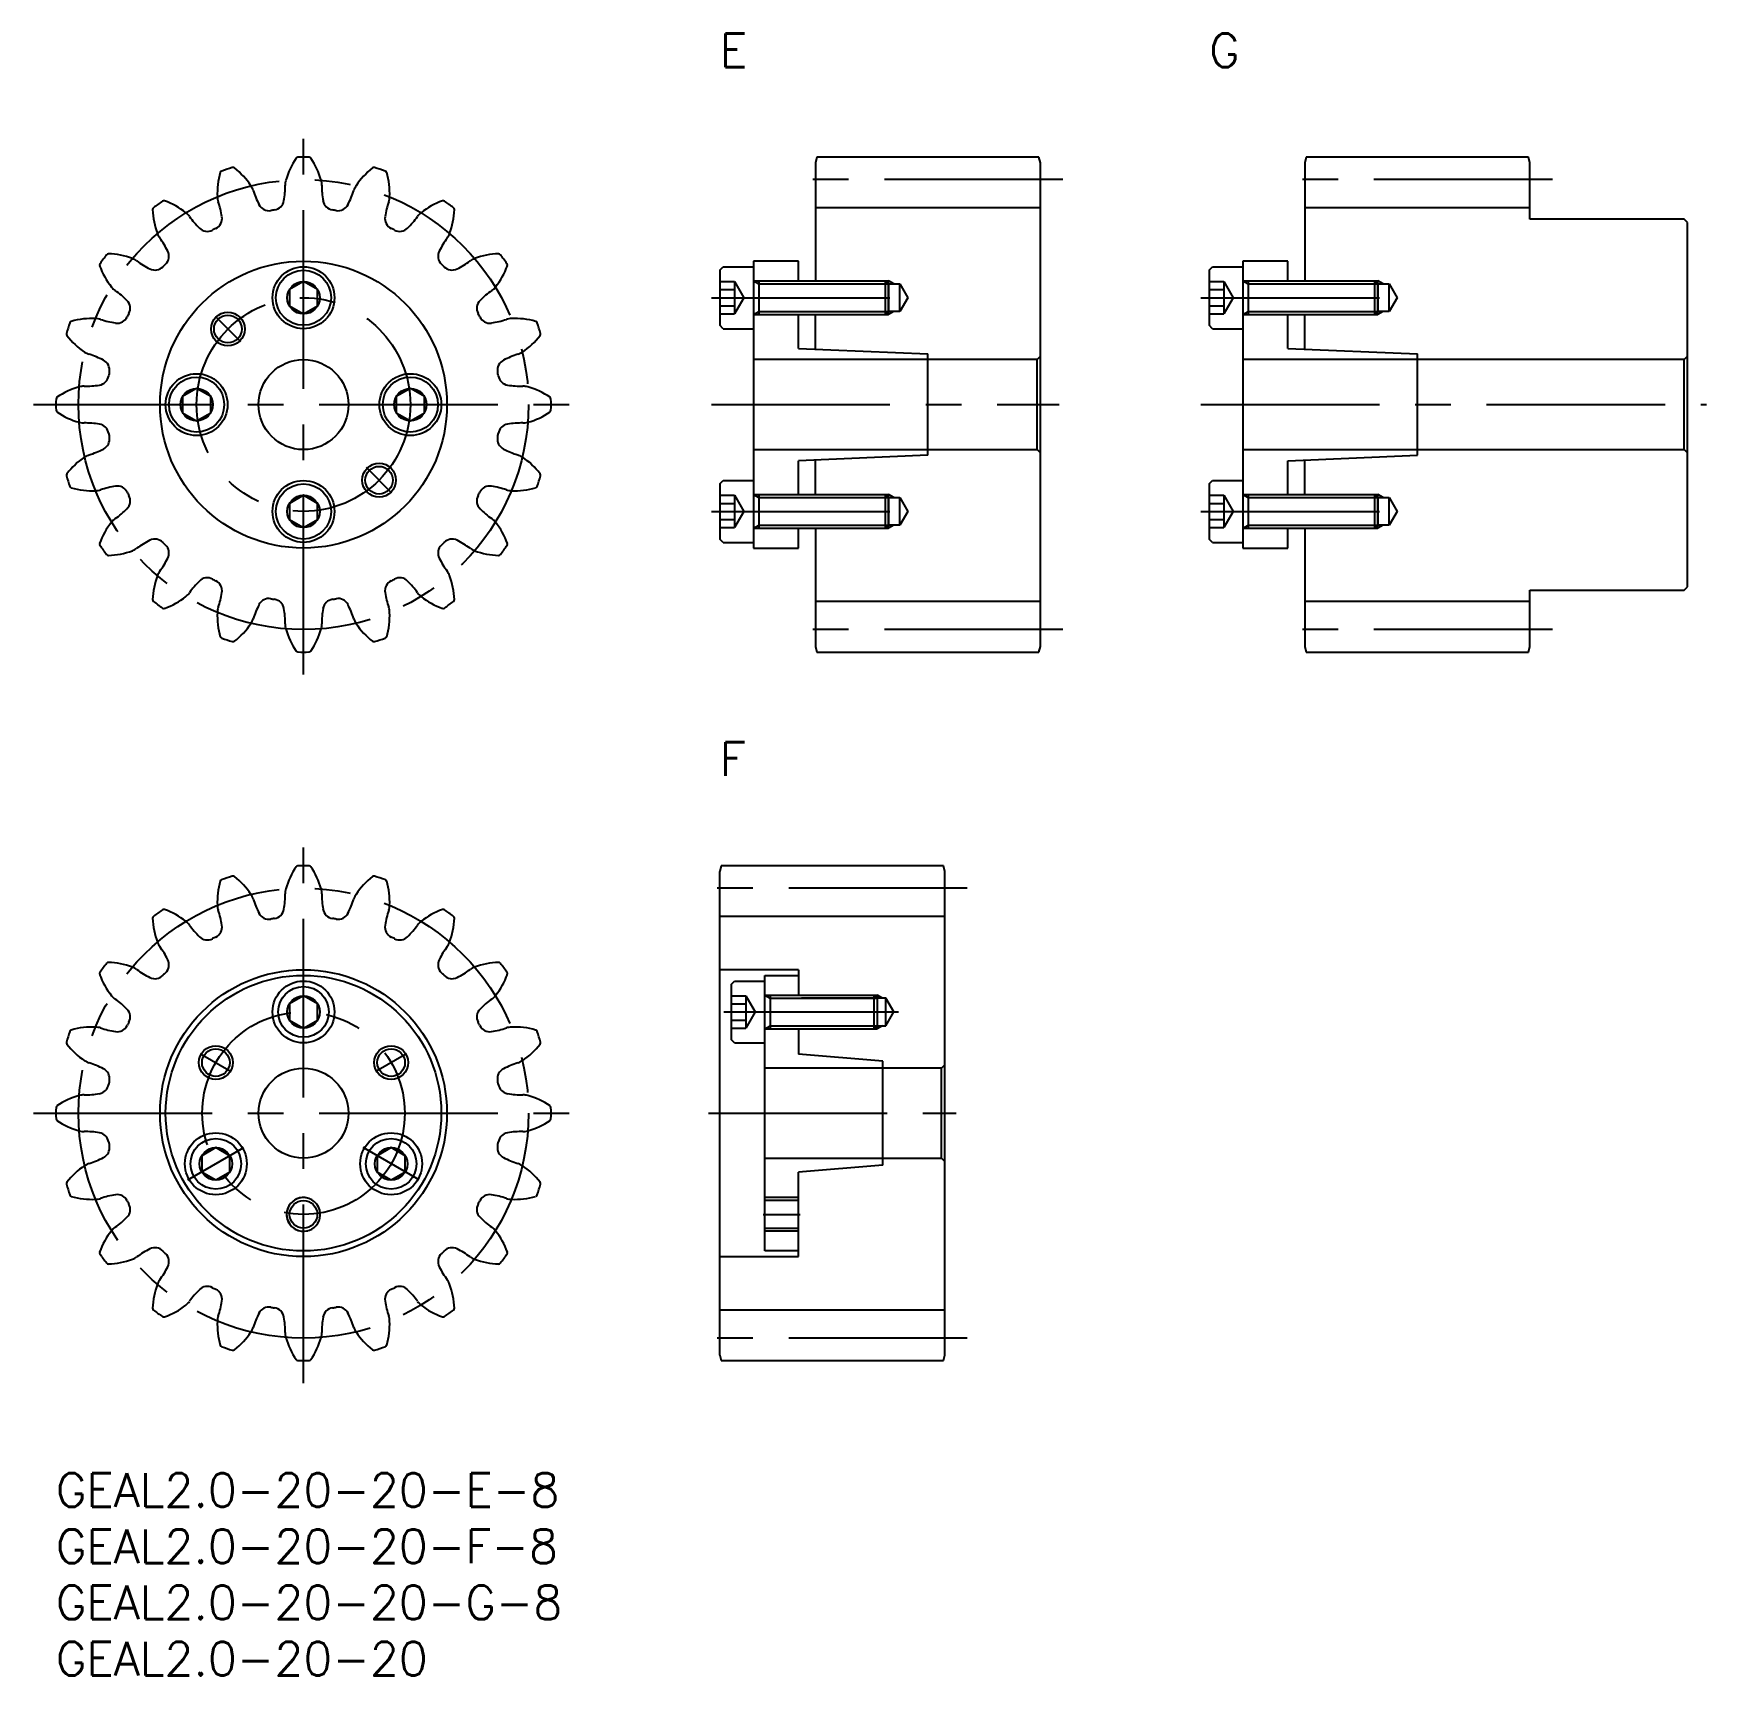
# Model space of a CAD drawing. Extents: x -2 to 147, y -18 to 128.
import ezdxf

# ---------------------------------------------------------------- set-up
doc = ezdxf.new("R2010")
doc.units = 0
doc.header["$LTSCALE"] = 0.5
doc.linetypes.add('CENTER', pattern=[50.8, 31.75, -6.35, 6.35, -6.35])
for name, color, linetype in [('AM_0', 7, 'CONTINUOUS'), ('MSM_CENTER', 1, 'CENTER'), ('MSM_CONTINUOUS', 7, 'CONTINUOUS'), ('MSM_NARROW', 5, 'CONTINUOUS'), ('MSM_PART_NUMBER', 7, 'CONTINUOUS')]:
    doc.layers.add(name, color=color, linetype=linetype)
doc.styles.get("Standard").update_dxf_attribs({"font": 'txt.shx', "height": 3, "bigfont": 'bigfont.shx'})

msp = doc.modelspace()

# ---------------------------------------------------------------- linework, layer by layer
at = {"layer": 'AM_0'}
for p, q in [((66, 24.23), (63, 24.23)), ((63, 21.77), (66, 21.77))]:
    msp.add_line(p, q, dxfattribs=at)
at = {"layer": 'MSM_CENTER'}
for p, q in [((22, 71), (22, 119)), ((89.5, 115), (65.5, 115)), ((133, 115), (109, 115)), ((58.25, 104.5), (76.12, 104.5)), ((101.75, 104.5), (119.62, 104.5)), ((14.17, 102.83), (16.4, 100.6)), ((-2, 95), (46, 95)), ((58.25, 95), (89.17, 95)), ((101.75, 95), (146.7, 95)), ((29.83, 87.17), (27.6, 89.4)), ((58.25, 85.5), (76.12, 85.5)), ((101.75, 85.5), (119.62, 85.5)), ((89.5, 75), (65.5, 75)), ((133, 75), (109, 75)), ((22, 8), (22, 56)), ((81, 52), (57, 52)), ((59.35, 41), (74.88, 41)), ((12.84, 37.29), (15.57, 35.71)), ((31.16, 37.29), (28.43, 35.71)), ((-2, 32), (46, 32)), ((58, 32), (80, 32)), ((11.71, 26.06), (16.71, 28.94)), ((32.29, 26.06), (27.29, 28.94)), ((62.85, 23), (66.15, 23)), ((81, 12), (57, 12))]:
    msp.add_line(p, q, dxfattribs=at)
for centre, radius in [((22, 95), 20), ((22, 95), 9.5), ((22, 32), 20), ((22, 32), 9)]:
    msp.add_circle(centre, radius, dxfattribs=at)
at = {"layer": 'MSM_CONTINUOUS'}
for p, q in [((67.63, 117), (67.5, 116.5)), ((67.5, 116.5), (67.5, 106)), ((87.37, 117), (67.63, 117)), ((87.5, 116.5), (87.37, 117)), ((87.5, 73.5), (87.5, 116.5)), ((111.13, 117), (111, 116.5)), ((111, 116.5), (111, 106)), ((130.87, 117), (111.13, 117)), ((131, 116.5), (130.87, 117)), ((131, 111.5), (131, 116.5)), ((87.5, 112.5), (67.5, 112.5)), ((131, 112.5), (111, 112.5)), ((144.7, 111.5), (131, 111.5)), ((145, 111.2), (144.7, 111.5)), ((145, 78.8), (145, 111.2)), ((59, 106.95), (59.3, 107.25)), ((59.3, 107.25), (62, 107.25)), ((62, 107.75), (62, 82.25)), ((66, 107.75), (62, 107.75)), ((66, 106), (66, 107.75)), ((102.5, 106.95), (102.8, 107.25)), ((102.8, 107.25), (105.5, 107.25)), ((105.5, 107.75), (105.5, 82.25)), ((109.5, 107.75), (105.5, 107.75)), ((109.5, 106), (109.5, 107.75)), ((22, 105.94), (20.75, 105.22)), ((23.25, 105.22), (22, 105.94)), ((59, 106.95), (59, 102.05)), ((59, 105.94), (60.3, 105.94)), ((60.3, 105.94), (60.3, 103.06)), ((60.3, 105.94), (61.13, 104.5)), ((62, 106), (73.73, 106)), ((62.47, 106), (62.47, 103)), ((73.73, 103), (73.73, 106)), ((73.73, 106), (74, 105.73)), ((74, 105.73), (75, 105.73)), ((74, 105.73), (74, 103.27)), ((75, 103.27), (75, 105.73)), ((75, 105.73), (75.71, 104.5)), ((102.5, 106.95), (102.5, 102.05)), ((102.5, 105.94), (103.8, 105.94)), ((103.8, 105.94), (103.8, 103.06)), ((103.8, 105.94), (104.63, 104.5)), ((105.5, 106), (117.23, 106)), ((105.97, 106), (105.97, 103)), ((117.23, 103), (117.23, 106)), ((117.23, 106), (117.5, 105.73)), ((117.5, 105.73), (118.5, 105.73)), ((117.5, 105.73), (117.5, 103.27)), ((118.5, 103.27), (118.5, 105.73)), ((118.5, 105.73), (119.21, 104.5)), ((20.75, 105.22), (20.75, 103.78)), ((23.25, 103.78), (23.25, 105.22)), ((59, 105.22), (60.3, 105.22)), ((61.13, 104.5), (60.3, 103.06)), ((75.71, 104.5), (75, 103.27)), ((102.5, 105.22), (103.8, 105.22)), ((104.63, 104.5), (103.8, 103.06)), ((119.21, 104.5), (118.5, 103.27)), ((20.75, 103.78), (22, 103.06)), ((22, 103.06), (23.25, 103.78)), ((59, 103.78), (60.3, 103.78)), ((59, 103.06), (60.3, 103.06)), ((62, 103), (73.73, 103)), ((66, 100), (66, 103)), ((67.5, 99.93), (67.5, 103)), ((74, 103.27), (73.73, 103)), ((75, 103.27), (74, 103.27)), ((102.5, 103.78), (103.8, 103.78)), ((102.5, 103.06), (103.8, 103.06)), ((105.5, 103), (117.23, 103)), ((109.5, 100), (109.5, 103)), ((111, 99.93), (111, 103)), ((117.5, 103.27), (117.23, 103)), ((118.5, 103.27), (117.5, 103.27)), ((59.3, 101.75), (59, 102.05)), ((59.3, 101.75), (62, 101.75)), ((102.8, 101.75), (102.5, 102.05)), ((102.8, 101.75), (105.5, 101.75)), ((66, 100), (77.5, 99.5)), ((109.5, 100), (121, 99.5)), ((87.2, 99), (62, 99)), ((77.5, 90.5), (77.5, 99.5)), ((87.5, 99.3), (87.2, 99)), ((87.2, 91), (87.2, 99)), ((144.7, 99), (105.5, 99)), ((121, 90.5), (121, 99.5)), ((145, 99.3), (144.7, 99)), ((144.7, 91), (144.7, 99)), ((12.5, 96.44), (11.25, 95.72)), ((11.25, 95.72), (11.25, 94.28)), ((13.75, 95.72), (12.5, 96.44)), ((13.75, 94.28), (13.75, 95.72)), ((31.5, 96.44), (30.25, 95.72)), ((30.25, 95.72), (30.25, 94.28)), ((32.75, 95.72), (31.5, 96.44)), ((32.75, 94.28), (32.75, 95.72)), ((11.25, 94.28), (12.5, 93.56)), ((12.5, 93.56), (13.75, 94.28)), ((30.25, 94.28), (31.5, 93.56)), ((31.5, 93.56), (32.75, 94.28)), ((62, 91), (87.2, 91)), ((87.2, 91), (87.5, 90.7)), ((105.5, 91), (144.7, 91)), ((144.7, 91), (145, 90.7)), ((77.5, 90.5), (66, 90)), ((66, 87), (66, 90)), ((67.5, 87), (67.5, 90.07)), ((109.5, 90), (121, 90.5)), ((109.5, 87), (109.5, 90)), ((111, 87), (111, 90.07)), ((59, 87.95), (59.3, 88.25)), ((59, 87.95), (59, 83.05)), ((59.3, 88.25), (62, 88.25)), ((102.5, 87.95), (102.8, 88.25)), ((102.5, 87.95), (102.5, 83.05)), ((102.8, 88.25), (105.5, 88.25)), ((22, 86.94), (20.75, 86.22)), ((23.25, 86.22), (22, 86.94)), ((59, 86.94), (60.3, 86.94)), ((60.3, 86.94), (60.3, 84.06)), ((60.3, 86.94), (61.13, 85.5)), ((62, 87), (73.73, 87)), ((62.47, 87), (62.47, 84)), ((73.73, 84), (73.73, 87)), ((73.73, 87), (74, 86.73)), ((74, 86.73), (75, 86.73)), ((74, 86.73), (74, 84.27)), ((75, 84.27), (75, 86.73)), ((75, 86.73), (75.71, 85.5)), ((102.5, 86.94), (103.8, 86.94)), ((103.8, 86.94), (103.8, 84.06)), ((103.8, 86.94), (104.63, 85.5)), ((105.5, 87), (117.23, 87)), ((105.97, 87), (105.97, 84)), ((117.23, 84), (117.23, 87)), ((117.23, 87), (117.5, 86.73)), ((117.5, 86.73), (118.5, 86.73)), ((117.5, 86.73), (117.5, 84.27)), ((118.5, 84.27), (118.5, 86.73)), ((118.5, 86.73), (119.21, 85.5)), ((20.75, 86.22), (20.75, 84.78)), ((20.75, 84.78), (22, 84.06)), ((22, 84.06), (23.25, 84.78)), ((23.25, 84.78), (23.25, 86.22)), ((59, 86.22), (60.3, 86.22)), ((59, 84.78), (60.3, 84.78)), ((61.13, 85.5), (60.3, 84.06)), ((75.71, 85.5), (75, 84.27)), ((102.5, 86.22), (103.8, 86.22)), ((102.5, 84.78), (103.8, 84.78)), ((104.63, 85.5), (103.8, 84.06)), ((119.21, 85.5), (118.5, 84.27)), ((59, 84.06), (60.3, 84.06)), ((62, 84), (73.73, 84)), ((66, 82.25), (66, 84)), ((67.5, 84), (67.5, 73.5)), ((74, 84.27), (73.73, 84)), ((75, 84.27), (74, 84.27)), ((102.5, 84.06), (103.8, 84.06)), ((105.5, 84), (117.23, 84)), ((109.5, 82.25), (109.5, 84)), ((111, 84), (111, 73.5)), ((117.5, 84.27), (117.23, 84)), ((118.5, 84.27), (117.5, 84.27)), ((59.3, 82.75), (59, 83.05)), ((59.3, 82.75), (62, 82.75)), ((62, 82.25), (66, 82.25)), ((102.8, 82.75), (102.5, 83.05)), ((102.8, 82.75), (105.5, 82.75)), ((105.5, 82.25), (109.5, 82.25)), ((87.5, 77.5), (67.5, 77.5)), ((131, 77.5), (111, 77.5)), ((131, 73.5), (131, 78.5)), ((131, 78.5), (144.7, 78.5)), ((144.7, 78.5), (145, 78.8)), ((67.5, 73.5), (67.63, 73)), ((67.63, 73), (87.37, 73)), ((87.37, 73), (87.5, 73.5)), ((111, 73.5), (111.13, 73)), ((111.13, 73), (130.87, 73)), ((130.87, 73), (131, 73.5)), ((59.13, 54), (59, 53.5)), ((78.87, 54), (59.13, 54)), ((79, 53.5), (78.87, 54)), ((59, 10.5), (59, 53.5)), ((79, 10.5), (79, 53.5)), ((79, 49.5), (59, 49.5)), ((66, 44.75), (59, 44.75)), ((66, 44.75), (66, 42.5)), ((60, 43.45), (60.3, 43.75)), ((60, 43.45), (60, 38.55)), ((60.3, 43.75), (63, 43.75)), ((63, 44.25), (66, 44.25)), ((63, 19.75), (63, 44.25)), ((22, 42.44), (20.75, 41.72)), ((20.75, 41.72), (20.75, 40.28)), ((23.25, 41.72), (22, 42.44)), ((23.25, 40.28), (23.25, 41.72)), ((60, 42.44), (61.3, 42.44)), ((60, 41.72), (61.3, 41.72)), ((61.3, 42.44), (61.3, 39.56)), ((61.3, 42.44), (62.13, 41)), ((63, 42.5), (72.73, 42.5)), ((63.47, 42.5), (63.47, 39.5)), ((73.75, 42.23), (66.27, 42.23)), ((72.73, 39.5), (72.73, 42.5)), ((72.73, 42.5), (73, 42.23)), ((73, 42.23), (73, 39.77)), ((73.75, 39.77), (73.75, 42.23)), ((74.46, 41), (73.75, 42.23)), ((20.75, 40.28), (22, 39.56)), ((22, 39.56), (23.25, 40.28)), ((60, 40.28), (61.3, 40.28)), ((62.13, 41), (61.3, 39.56)), ((73.75, 39.77), (74.46, 41)), ((60, 39.56), (61.3, 39.56)), ((63, 39.5), (72.73, 39.5)), ((66, 39.5), (66, 37.25)), ((66.27, 39.77), (73.75, 39.77)), ((73, 39.77), (72.73, 39.5)), ((60.3, 38.25), (60, 38.55)), ((60.3, 38.25), (63, 38.25)), ((73.5, 36.63), (66, 37.25)), ((78.7, 36), (63, 36)), ((73.5, 27.38), (73.5, 36.63)), ((79, 36.3), (78.7, 36)), ((78.7, 28), (78.7, 36)), ((14.21, 28.94), (12.96, 28.22)), ((15.46, 28.22), (14.21, 28.94)), ((29.79, 28.94), (28.54, 28.22)), ((31.04, 28.22), (29.79, 28.94)), ((12.96, 28.22), (12.96, 26.78)), ((12.96, 26.78), (14.21, 26.06)), ((14.21, 26.06), (15.46, 26.78)), ((15.46, 26.78), (15.46, 28.22)), ((28.54, 28.22), (28.54, 26.78)), ((28.54, 26.78), (29.79, 26.06)), ((29.79, 26.06), (31.04, 26.78)), ((31.04, 26.78), (31.04, 28.22)), ((63, 28), (78.7, 28)), ((73.5, 27.38), (66, 26.75)), ((78.7, 28), (79, 27.7)), ((66, 19.25), (66, 26.75)), ((66, 19.75), (63, 19.75)), ((59, 19.25), (66, 19.25)), ((79, 14.5), (59, 14.5)), ((59, 10.5), (59.13, 10)), ((78.87, 10), (79, 10.5)), ((59.13, 10), (78.87, 10))]:
    msp.add_line(p, q, dxfattribs=at)
for centre, radius in [((22, 95), 12.75), ((22, 104.5), 2.75), ((22, 104.5), 2.45), ((22, 104.5), 1.44), ((15.28, 101.72), 1.23), ((22, 95), 4), ((12.5, 95), 2.75), ((12.5, 95), 2.45), ((31.5, 95), 2.75), ((31.5, 95), 2.45), ((12.5, 95), 1.44), ((31.5, 95), 1.44), ((28.72, 88.28), 1.23), ((22, 85.5), 2.75), ((22, 85.5), 2.45), ((22, 85.5), 1.44), ((22, 32), 12.75), ((22, 32), 12.25), ((22, 41), 2.75), ((22, 41), 2.25), ((22, 41), 1.44), ((14.21, 36.5), 1.23), ((29.79, 36.5), 1.23), ((22, 32), 4), ((14.21, 27.5), 2.75), ((14.21, 27.5), 2.25), ((29.79, 27.5), 2.75), ((29.79, 27.5), 2.25), ((14.21, 27.5), 1.44), ((29.79, 27.5), 1.44), ((22, 23), 1.23)]:
    msp.add_circle(centre, radius, dxfattribs=at)
for centre, radius, start, end in [((22, 95), 22, 106.7082, 109.2918), ((15.73, 115.88), 0.2, 52.231, 106.7082), ((11.77, 110.77), 6.67, 33.5, 52.231), ((26.86, 113.16), 6.67, 145.769, 164.5), ((21.51, 116.79), 0.2, 91.2918, 145.769), ((22, 95), 22, 88.7082, 91.2918), ((22.49, 116.79), 0.2, 34.231, 88.7082), ((17.14, 113.16), 6.67, 15.5, 34.231), ((32.23, 110.77), 6.67, 127.769, 146.5), ((28.27, 115.88), 0.2, 73.2918, 127.769), ((22, 95), 22, 70.7082, 73.2918), ((21.01, 113.77), 6.67, 163.769, 182.5), ((14.8, 115.58), 0.2, 109.2918, 163.769), ((22, 114.5), 1.63, 164.5, 180.3775), ((22, 114.5), 1.63, 359.6225, 15.5), ((29.2, 115.58), 0.2, 16.231, 70.7082), ((22.99, 113.77), 6.67, 357.5, 16.231), ((22, 95), 22, 124.7082, 127.2918), ((9.59, 112.92), 0.2, 70.231, 124.7082), ((7.4, 106.84), 6.67, 51.5, 70.231), ((15.97, 113.55), 1.63, 182.5, 198.3775), ((6.83, 110.52), 8, 8.572, 18.3384), ((15.97, 113.55), 1.63, 17.6225, 33.5), ((25.15, 116.47), 8, 197.6616, 207.428), ((19.28, 113.3), 1, 278.4634, 350.572), ((12.37, 114.45), 8, 350.572, 0.3384), ((31.63, 114.45), 8, 179.6616, 189.428), ((24.72, 113.3), 1, 189.428, 261.5366), ((18.85, 116.47), 8, 332.572, 342.3384), ((28.03, 113.55), 1.63, 146.5, 162.3775), ((37.17, 110.52), 8, 161.6616, 171.428), ((28.03, 113.55), 1.63, 341.6225, 357.5), ((36.6, 106.84), 6.67, 109.769, 128.5), ((34.41, 112.92), 0.2, 55.2918, 109.769), ((22, 95), 22, 52.7082, 55.2918), ((8.79, 112.34), 0.2, 127.2918, 181.769), ((15.26, 112.54), 6.67, 181.769, 200.5), ((10.54, 110.78), 1.63, 35.6225, 51.5), ((18.36, 116.39), 8, 215.6616, 225.428), ((13.76, 111.56), 1, 296.4634, 8.572), ((18.93, 113.24), 1, 207.428, 279.5366), ((22, 95), 17.5, 98.4634, 99.5366), ((22, 95), 17.5, 80.4634, 81.5366), ((25.07, 113.24), 1, 260.4634, 332.572), ((30.24, 111.56), 1, 171.428, 243.5366), ((25.64, 116.39), 8, 314.572, 324.3384), ((33.46, 110.78), 1.63, 128.5, 144.3775), ((28.74, 112.54), 6.67, 339.5, 358.231), ((35.21, 112.34), 0.2, 358.231, 52.7082), ((10.54, 110.78), 1.63, 200.5, 216.3775), ((13.45, 111.4), 1, 225.428, 297.5366), ((22, 95), 17.5, 116.4634, 117.5366), ((22, 95), 17.5, 62.4634, 63.5366), ((30.55, 111.4), 1, 242.4634, 314.572), ((33.46, 110.78), 1.63, 323.6225, 339.5), ((2.78, 105.07), 8, 26.572, 36.3384), ((9.04, 108.2), 1, 314.4634, 26.572), ((34.96, 108.2), 1, 153.428, 225.5366), ((41.22, 105.07), 8, 143.6616, 153.428), ((4.08, 107.41), 0.2, 145.2918, 199.769), ((10.16, 109.6), 6.67, 199.769, 218.5), ((22, 95), 22, 142.7082, 145.2918), ((4.66, 108.21), 0.2, 88.231, 142.7082), ((4.46, 101.74), 6.67, 69.5, 88.231), ((6.22, 106.46), 1.63, 53.6225, 69.5), ((11.93, 114.22), 8, 233.6616, 243.428), ((8.8, 107.96), 1, 243.428, 315.5366), ((22, 95), 17.5, 134.4634, 135.5366), ((22, 95), 17.5, 44.4634, 45.5366), ((35.2, 107.96), 1, 224.4634, 296.572), ((32.07, 114.22), 8, 296.572, 306.3384), ((37.78, 106.46), 1.63, 110.5, 126.3775), ((39.54, 101.74), 6.67, 91.769, 110.5), ((33.84, 109.6), 6.67, 321.5, 340.231), ((39.34, 108.21), 0.2, 37.2918, 91.769), ((22, 95), 22, 34.7082, 37.2918), ((39.92, 107.41), 0.2, 340.231, 34.7082), ((6.22, 106.46), 1.63, 218.5, 234.3775), ((0.61, 98.64), 8, 44.572, 54.3384), ((5.6, 103.55), 1, 332.4634, 44.572), ((38.4, 103.55), 1, 135.428, 207.5366), ((43.39, 98.64), 8, 125.6616, 135.428), ((37.78, 106.46), 1.63, 305.6225, 321.5), ((3.23, 95.99), 6.67, 87.5, 106.231), ((3.45, 101.03), 1.63, 71.6225, 87.5), ((5.44, 103.24), 1, 261.428, 333.5366), ((22, 95), 17.5, 152.4634, 153.5366), ((22, 95), 17.5, 26.4634, 27.5366), ((38.56, 103.24), 1, 206.4634, 278.572), ((40.55, 101.03), 1.63, 92.5, 108.3775), ((40.77, 95.99), 6.67, 73.769, 92.5), ((1.12, 101.27), 0.2, 163.2918, 217.769), ((22, 95), 22, 160.7082, 163.2918), ((6.23, 105.23), 6.67, 217.769, 236.5), ((1.42, 102.2), 0.2, 106.231, 160.7082), ((6.48, 110.17), 8, 251.6616, 261.428), ((37.52, 110.17), 8, 278.572, 288.3384), ((37.77, 105.23), 6.67, 303.5, 322.231), ((42.58, 102.2), 0.2, 19.2918, 73.769), ((22, 95), 22, 16.7082, 19.2918), ((42.88, 101.27), 0.2, 322.231, 16.7082), ((3.45, 101.03), 1.63, 236.5, 252.3775), ((40.55, 101.03), 1.63, 287.6225, 303.5), ((0.53, 91.85), 8, 62.572, 72.3384), ((3.76, 98.07), 1, 350.4634, 62.572), ((40.24, 98.07), 1, 117.428, 189.5366), ((43.47, 91.85), 8, 107.6616, 117.428), ((2.55, 104.63), 8, 269.6616, 279.428), ((3.7, 97.72), 1, 279.428, 351.5366), ((22, 95), 17.5, 170.4634, 171.5366), ((22, 95), 17.5, 8.4634, 9.5366), ((40.3, 97.72), 1, 188.4634, 260.572), ((41.45, 104.63), 8, 260.572, 270.3384), ((22, 95), 22, 178.7082, 181.2918), ((0.21, 95.49), 0.2, 124.231, 178.7082), ((3.84, 90.14), 6.67, 105.5, 124.231), ((2.5, 95), 1.63, 89.6225, 105.5), ((41.5, 95), 1.63, 74.5, 90.3775), ((40.16, 90.14), 6.67, 55.769, 74.5), ((43.79, 95.49), 0.2, 1.2918, 55.769), ((22, 95), 22, 358.7082, 1.2918), ((0.21, 94.51), 0.2, 181.2918, 235.769), ((3.84, 99.86), 6.67, 235.769, 254.5), ((40.16, 99.86), 6.67, 285.5, 304.231), ((43.79, 94.51), 0.2, 304.231, 358.7082), ((2.5, 95), 1.63, 254.5, 270.3775), ((2.55, 85.37), 8, 80.572, 90.3384), ((3.7, 92.28), 1, 8.4634, 80.572), ((22, 95), 17.5, 188.4634, 189.5366), ((22, 95), 17.5, 350.4634, 351.5366), ((40.3, 92.28), 1, 99.428, 171.5366), ((41.45, 85.37), 8, 89.6616, 99.428), ((41.5, 95), 1.63, 269.6225, 285.5), ((0.53, 98.15), 8, 287.6616, 297.428), ((3.76, 91.93), 1, 297.428, 9.5366), ((40.24, 91.93), 1, 170.4634, 242.572), ((43.47, 98.15), 8, 242.572, 252.3384), ((6.23, 84.77), 6.67, 123.5, 142.231), ((3.45, 88.97), 1.63, 107.6225, 123.5), ((40.55, 88.97), 1.63, 56.5, 72.3775), ((37.77, 84.77), 6.67, 37.769, 56.5), ((1.12, 88.73), 0.2, 142.231, 196.7082), ((22, 95), 22, 196.7082, 199.2918), ((6.48, 79.83), 8, 98.572, 108.3384), ((5.44, 86.76), 1, 26.4634, 98.572), ((38.56, 86.76), 1, 81.428, 153.5366), ((37.52, 79.83), 8, 71.6616, 81.428), ((22, 95), 22, 340.7082, 343.2918), ((42.88, 88.73), 0.2, 343.2918, 37.769), ((1.42, 87.8), 0.2, 199.2918, 253.769), ((3.23, 94.01), 6.67, 253.769, 272.5), ((3.45, 88.97), 1.63, 272.5, 288.3775), ((5.6, 86.45), 1, 315.428, 27.5366), ((22, 95), 17.5, 206.4634, 207.5366), ((38.4, 86.45), 1, 152.4634, 224.572), ((22, 95), 17.5, 332.4634, 333.5366), ((40.55, 88.97), 1.63, 251.6225, 267.5), ((40.77, 94.01), 6.67, 267.5, 286.231), ((42.58, 87.8), 0.2, 286.231, 340.7082), ((6.22, 83.54), 1.63, 125.6225, 141.5), ((0.61, 91.36), 8, 305.6616, 315.428), ((43.39, 91.36), 8, 224.572, 234.3384), ((37.78, 83.54), 1.63, 38.5, 54.3775), ((10.16, 80.4), 6.67, 141.5, 160.231), ((33.84, 80.4), 6.67, 19.769, 38.5), ((4.08, 82.59), 0.2, 160.231, 214.7082), ((22, 95), 22, 214.7082, 217.2918), ((4.46, 88.26), 6.67, 271.769, 290.5), ((6.22, 83.54), 1.63, 290.5, 306.3775), ((11.93, 75.78), 8, 116.572, 126.3384), ((8.8, 82.04), 1, 44.4634, 116.572), ((22, 95), 17.5, 224.4634, 225.5366), ((9.04, 81.8), 1, 333.428, 45.5366), ((34.96, 81.8), 1, 134.4634, 206.572), ((22, 95), 17.5, 314.4634, 315.5366), ((35.2, 82.04), 1, 63.428, 135.5366), ((32.07, 75.78), 8, 53.6616, 63.428), ((37.78, 83.54), 1.63, 233.6225, 249.5), ((39.54, 88.26), 6.67, 249.5, 268.231), ((22, 95), 22, 322.7082, 325.2918), ((39.92, 82.59), 0.2, 325.2918, 19.769), ((4.66, 81.79), 0.2, 217.2918, 271.769), ((2.78, 84.93), 8, 323.6616, 333.428), ((41.22, 84.93), 8, 206.572, 216.3384), ((39.34, 81.79), 0.2, 268.231, 322.7082), ((15.26, 77.46), 6.67, 159.5, 178.231), ((10.54, 79.22), 1.63, 143.6225, 159.5), ((18.36, 73.61), 8, 134.572, 144.3384), ((13.45, 78.6), 1, 62.4634, 134.572), ((22, 95), 17.5, 242.4634, 243.5366), ((13.76, 78.44), 1, 351.428, 63.5366), ((30.24, 78.44), 1, 116.4634, 188.572), ((22, 95), 17.5, 296.4634, 297.5366), ((30.55, 78.6), 1, 45.428, 117.5366), ((25.64, 73.61), 8, 35.6616, 45.428), ((33.46, 79.22), 1.63, 20.5, 36.3775), ((28.74, 77.46), 6.67, 1.769, 20.5), ((8.79, 77.66), 0.2, 178.231, 232.7082), ((22, 95), 22, 232.7082, 235.2918), ((7.4, 83.16), 6.67, 289.769, 308.5), ((10.54, 79.22), 1.63, 308.5, 324.3775), ((6.83, 79.48), 8, 341.6616, 351.428), ((18.93, 76.76), 1, 80.4634, 152.572), ((22, 95), 17.5, 260.4634, 261.5366), ((19.28, 76.7), 1, 9.428, 81.5366), ((24.72, 76.7), 1, 98.4634, 170.572), ((22, 95), 17.5, 278.4634, 279.5366), ((25.07, 76.76), 1, 27.428, 99.5366), ((37.17, 79.48), 8, 188.572, 198.3384), ((33.46, 79.22), 1.63, 215.6225, 231.5), ((36.6, 83.16), 6.67, 231.5, 250.231), ((22, 95), 22, 304.7082, 307.2918), ((35.21, 77.66), 0.2, 307.2918, 1.769), ((9.59, 77.08), 0.2, 235.2918, 289.769), ((21.01, 76.23), 6.67, 177.5, 196.231), ((15.97, 76.45), 1.63, 161.6225, 177.5), ((15.97, 76.45), 1.63, 326.5, 342.3775), ((25.15, 73.53), 8, 152.572, 162.3384), ((12.37, 75.55), 8, 359.6616, 9.428), ((31.63, 75.55), 8, 170.572, 180.3384), ((18.85, 73.53), 8, 17.6616, 27.428), ((28.03, 76.45), 1.63, 197.6225, 213.5), ((22.99, 76.23), 6.67, 343.769, 2.5), ((28.03, 76.45), 1.63, 2.5, 18.3775), ((34.41, 77.08), 0.2, 250.231, 304.7082), ((14.8, 74.42), 0.2, 196.231, 250.7082), ((11.77, 79.23), 6.67, 307.769, 326.5), ((22, 75.5), 1.63, 179.6225, 195.5), ((26.86, 76.84), 6.67, 195.5, 214.231), ((17.14, 76.84), 6.67, 325.769, 344.5), ((22, 75.5), 1.63, 344.5, 0.3775), ((32.23, 79.23), 6.67, 213.5, 232.231), ((29.2, 74.42), 0.2, 289.2918, 343.769), ((22, 95), 22, 250.7082, 253.2918), ((15.73, 74.12), 0.2, 253.2918, 307.769), ((21.51, 73.21), 0.2, 214.231, 268.7082), ((22, 95), 22, 268.7082, 271.2918), ((22.49, 73.21), 0.2, 271.2918, 325.769), ((28.27, 74.12), 0.2, 232.231, 286.7082), ((22, 95), 22, 286.7082, 289.2918), ((26.86, 50.16), 6.67, 145.769, 164.5), ((21.51, 53.79), 0.2, 91.2918, 145.769), ((22, 32), 22, 88.7082, 91.2918), ((22.49, 53.79), 0.2, 34.231, 88.7082), ((17.14, 50.16), 6.67, 15.5, 34.231), ((21.01, 50.77), 6.67, 163.769, 182.5), ((14.8, 52.58), 0.2, 109.2918, 163.769), ((22, 32), 22, 106.7082, 109.2918), ((15.73, 52.88), 0.2, 52.231, 106.7082), ((11.77, 47.77), 6.67, 33.5, 52.231), ((32.23, 47.77), 6.67, 127.769, 146.5), ((28.27, 52.88), 0.2, 73.2918, 127.769), ((22, 32), 22, 70.7082, 73.2918), ((29.2, 52.58), 0.2, 16.231, 70.7082), ((22.99, 50.77), 6.67, 357.5, 16.231), ((15.97, 50.55), 1.63, 17.6225, 33.5), ((25.15, 53.47), 8, 197.6616, 207.428), ((12.37, 51.45), 8, 350.572, 0.3384), ((22, 51.5), 1.63, 164.5, 180.3775), ((22, 51.5), 1.63, 359.6225, 15.5), ((31.63, 51.45), 8, 179.6616, 189.428), ((18.85, 53.47), 8, 332.572, 342.3384), ((28.03, 50.55), 1.63, 146.5, 162.3775), ((8.79, 49.34), 0.2, 127.2918, 181.769), ((15.26, 49.54), 6.67, 181.769, 200.5), ((22, 32), 22, 124.7082, 127.2918), ((9.59, 49.92), 0.2, 70.231, 124.7082), ((7.4, 43.84), 6.67, 51.5, 70.231), ((15.97, 50.55), 1.63, 182.5, 198.3775), ((6.83, 47.52), 8, 8.572, 18.3384), ((18.93, 50.24), 1, 207.428, 279.5366), ((22, 32), 17.5, 98.4634, 99.5366), ((19.28, 50.3), 1, 278.4634, 350.572), ((24.72, 50.3), 1, 189.428, 261.5366), ((22, 32), 17.5, 80.4634, 81.5366), ((25.07, 50.24), 1, 260.4634, 332.572), ((37.17, 47.52), 8, 161.6616, 171.428), ((28.03, 50.55), 1.63, 341.6225, 357.5), ((36.6, 43.84), 6.67, 109.769, 128.5), ((34.41, 49.92), 0.2, 55.2918, 109.769), ((22, 32), 22, 52.7082, 55.2918), ((28.74, 49.54), 6.67, 339.5, 358.231), ((35.21, 49.34), 0.2, 358.231, 52.7082), ((10.54, 47.78), 1.63, 35.6225, 51.5), ((18.36, 53.39), 8, 215.6616, 225.428), ((13.45, 48.4), 1, 225.428, 297.5366), ((22, 32), 17.5, 116.4634, 117.5366), ((13.76, 48.56), 1, 296.4634, 8.572), ((30.24, 48.56), 1, 171.428, 243.5366), ((22, 32), 17.5, 62.4634, 63.5366), ((30.55, 48.4), 1, 242.4634, 314.572), ((25.64, 53.39), 8, 314.572, 324.3384), ((33.46, 47.78), 1.63, 128.5, 144.3775), ((10.54, 47.78), 1.63, 200.5, 216.3775), ((2.78, 42.07), 8, 26.572, 36.3384), ((41.22, 42.07), 8, 143.6616, 153.428), ((33.46, 47.78), 1.63, 323.6225, 339.5), ((22, 32), 22, 142.7082, 145.2918), ((4.66, 45.21), 0.2, 88.231, 142.7082), ((4.46, 38.74), 6.67, 69.5, 88.231), ((6.22, 43.46), 1.63, 53.6225, 69.5), ((11.93, 51.22), 8, 233.6616, 243.428), ((9.04, 45.2), 1, 314.4634, 26.572), ((34.96, 45.2), 1, 153.428, 225.5366), ((32.07, 51.22), 8, 296.572, 306.3384), ((37.78, 43.46), 1.63, 110.5, 126.3775), ((39.54, 38.74), 6.67, 91.769, 110.5), ((39.34, 45.21), 0.2, 37.2918, 91.769), ((22, 32), 22, 34.7082, 37.2918), ((4.08, 44.41), 0.2, 145.2918, 199.769), ((10.16, 46.6), 6.67, 199.769, 218.5), ((8.8, 44.96), 1, 243.428, 315.5366), ((22, 32), 17.5, 134.4634, 135.5366), ((22, 32), 17.5, 44.4634, 45.5366), ((35.2, 44.96), 1, 224.4634, 296.572), ((33.84, 46.6), 6.67, 321.5, 340.231), ((39.92, 44.41), 0.2, 340.231, 34.7082), ((6.22, 43.46), 1.63, 218.5, 234.3775), ((0.61, 35.64), 8, 44.572, 54.3384), ((43.39, 35.64), 8, 125.6616, 135.428), ((37.78, 43.46), 1.63, 305.6225, 321.5), ((5.6, 40.55), 1, 332.4634, 44.572), ((38.4, 40.55), 1, 135.428, 207.5366), ((22, 32), 22, 160.7082, 163.2918), ((1.42, 39.2), 0.2, 106.231, 160.7082), ((3.23, 32.99), 6.67, 87.5, 106.231), ((3.45, 38.03), 1.63, 71.6225, 87.5), ((6.48, 47.17), 8, 251.6616, 261.428), ((5.44, 40.24), 1, 261.428, 333.5366), ((22, 32), 17.5, 152.4634, 153.5366), ((22, 32), 17.5, 26.4634, 27.5366), ((38.56, 40.24), 1, 206.4634, 278.572), ((37.52, 47.17), 8, 278.572, 288.3384), ((40.55, 38.03), 1.63, 92.5, 108.3775), ((40.77, 32.99), 6.67, 73.769, 92.5), ((42.58, 39.2), 0.2, 19.2918, 73.769), ((22, 32), 22, 16.7082, 19.2918), ((1.12, 38.27), 0.2, 163.2918, 217.769), ((6.23, 42.23), 6.67, 217.769, 236.5), ((37.77, 42.23), 6.67, 303.5, 322.231), ((42.88, 38.27), 0.2, 322.231, 16.7082), ((3.45, 38.03), 1.63, 236.5, 252.3775), ((0.53, 28.85), 8, 62.572, 72.3384), ((3.76, 35.07), 1, 350.4634, 62.572), ((40.24, 35.07), 1, 117.428, 189.5366), ((43.47, 28.85), 8, 107.6616, 117.428), ((40.55, 38.03), 1.63, 287.6225, 303.5), ((3.7, 34.72), 1, 279.428, 351.5366), ((22, 32), 17.5, 170.4634, 171.5366), ((22, 32), 17.5, 8.4634, 9.5366), ((40.3, 34.72), 1, 188.4634, 260.572), ((3.84, 27.14), 6.67, 105.5, 124.231), ((2.5, 32), 1.63, 89.6225, 105.5), ((2.55, 41.63), 8, 269.6616, 279.428), ((41.45, 41.63), 8, 260.572, 270.3384), ((41.5, 32), 1.63, 74.5, 90.3775), ((40.16, 27.14), 6.67, 55.769, 74.5), ((22, 32), 22, 178.7082, 181.2918), ((0.21, 32.49), 0.2, 124.231, 178.7082), ((0.21, 31.51), 0.2, 181.2918, 235.769), ((3.84, 36.86), 6.67, 235.769, 254.5), ((40.16, 36.86), 6.67, 285.5, 304.231), ((43.79, 32.49), 0.2, 1.2918, 55.769), ((43.79, 31.51), 0.2, 304.231, 358.7082), ((22, 32), 22, 358.7082, 1.2918), ((2.5, 32), 1.63, 254.5, 270.3775), ((2.55, 22.37), 8, 80.572, 90.3384), ((3.7, 29.28), 1, 8.4634, 80.572), ((40.3, 29.28), 1, 99.428, 171.5366), ((41.45, 22.37), 8, 89.6616, 99.428), ((41.5, 32), 1.63, 269.6225, 285.5), ((3.76, 28.93), 1, 297.428, 9.5366), ((22, 32), 17.5, 188.4634, 189.5366), ((40.24, 28.93), 1, 170.4634, 242.572), ((22, 32), 17.5, 350.4634, 351.5366), ((6.23, 21.77), 6.67, 123.5, 142.231), ((3.45, 25.97), 1.63, 107.6225, 123.5), ((0.53, 35.15), 8, 287.6616, 297.428), ((43.47, 35.15), 8, 242.572, 252.3384), ((40.55, 25.97), 1.63, 56.5, 72.3775), ((37.77, 21.77), 6.67, 37.769, 56.5), ((1.12, 25.73), 0.2, 142.231, 196.7082), ((22, 32), 22, 196.7082, 199.2918), ((22, 32), 22, 340.7082, 343.2918), ((42.88, 25.73), 0.2, 343.2918, 37.769), ((1.42, 24.8), 0.2, 199.2918, 253.769), ((3.23, 31.01), 6.67, 253.769, 272.5), ((3.45, 25.97), 1.63, 272.5, 288.3775), ((6.48, 16.83), 8, 98.572, 108.3384), ((5.44, 23.76), 1, 26.4634, 98.572), ((5.6, 23.45), 1, 315.428, 27.5366), ((22, 32), 17.5, 206.4634, 207.5366), ((38.4, 23.45), 1, 152.4634, 224.572), ((22, 32), 17.5, 332.4634, 333.5366), ((38.56, 23.76), 1, 81.428, 153.5366), ((37.52, 16.83), 8, 71.6616, 81.428), ((40.55, 25.97), 1.63, 251.6225, 267.5), ((40.77, 31.01), 6.67, 267.5, 286.231), ((42.58, 24.8), 0.2, 286.231, 340.7082), ((0.61, 28.36), 8, 305.6616, 315.428), ((43.39, 28.36), 8, 224.572, 234.3384), ((10.16, 17.4), 6.67, 141.5, 160.231), ((6.22, 20.54), 1.63, 125.6225, 141.5), ((37.78, 20.54), 1.63, 38.5, 54.3775), ((33.84, 17.4), 6.67, 19.769, 38.5), ((4.08, 19.59), 0.2, 160.231, 214.7082), ((22, 32), 22, 214.7082, 217.2918), ((11.93, 12.78), 8, 116.572, 126.3384), ((8.8, 19.04), 1, 44.4634, 116.572), ((22, 32), 17.5, 224.4634, 225.5366), ((9.04, 18.8), 1, 333.428, 45.5366), ((34.96, 18.8), 1, 134.4634, 206.572), ((22, 32), 17.5, 314.4634, 315.5366), ((35.2, 19.04), 1, 63.428, 135.5366), ((32.07, 12.78), 8, 53.6616, 63.428), ((22, 32), 22, 322.7082, 325.2918), ((39.92, 19.59), 0.2, 325.2918, 19.769), ((4.66, 18.79), 0.2, 217.2918, 271.769), ((4.46, 25.26), 6.67, 271.769, 290.5), ((6.22, 20.54), 1.63, 290.5, 306.3775), ((2.78, 21.93), 8, 323.6616, 333.428), ((41.22, 21.93), 8, 206.572, 216.3384), ((37.78, 20.54), 1.63, 233.6225, 249.5), ((39.54, 25.26), 6.67, 249.5, 268.231), ((39.34, 18.79), 0.2, 268.231, 322.7082), ((15.26, 14.46), 6.67, 159.5, 178.231), ((10.54, 16.22), 1.63, 143.6225, 159.5), ((13.45, 15.6), 1, 62.4634, 134.572), ((22, 32), 17.5, 242.4634, 243.5366), ((22, 32), 17.5, 296.4634, 297.5366), ((30.55, 15.6), 1, 45.428, 117.5366), ((33.46, 16.22), 1.63, 20.5, 36.3775), ((28.74, 14.46), 6.67, 1.769, 20.5), ((7.4, 20.16), 6.67, 289.769, 308.5), ((10.54, 16.22), 1.63, 308.5, 324.3775), ((18.36, 10.61), 8, 134.572, 144.3384), ((13.76, 15.44), 1, 351.428, 63.5366), ((6.83, 16.48), 8, 341.6616, 351.428), ((30.24, 15.44), 1, 116.4634, 188.572), ((37.17, 16.48), 8, 188.572, 198.3384), ((25.64, 10.61), 8, 35.6616, 45.428), ((33.46, 16.22), 1.63, 215.6225, 231.5), ((36.6, 20.16), 6.67, 231.5, 250.231), ((8.79, 14.66), 0.2, 178.231, 232.7082), ((22, 32), 22, 232.7082, 235.2918), ((9.59, 14.08), 0.2, 235.2918, 289.769), ((21.01, 13.23), 6.67, 177.5, 196.231), ((15.97, 13.45), 1.63, 161.6225, 177.5), ((25.15, 10.53), 8, 152.572, 162.3384), ((18.93, 13.76), 1, 80.4634, 152.572), ((22, 32), 17.5, 260.4634, 261.5366), ((19.28, 13.7), 1, 9.428, 81.5366), ((12.37, 12.55), 8, 359.6616, 9.428), ((31.63, 12.55), 8, 170.572, 180.3384), ((24.72, 13.7), 1, 98.4634, 170.572), ((22, 32), 17.5, 278.4634, 279.5366), ((25.07, 13.76), 1, 27.428, 99.5366), ((18.85, 10.53), 8, 17.6616, 27.428), ((22.99, 13.23), 6.67, 343.769, 2.5), ((28.03, 13.45), 1.63, 2.5, 18.3775), ((34.41, 14.08), 0.2, 250.231, 304.7082), ((22, 32), 22, 304.7082, 307.2918), ((35.21, 14.66), 0.2, 307.2918, 1.769), ((11.77, 16.23), 6.67, 307.769, 326.5), ((15.97, 13.45), 1.63, 326.5, 342.3775), ((22, 12.5), 1.63, 179.6225, 195.5), ((26.86, 13.84), 6.67, 195.5, 214.231), ((17.14, 13.84), 6.67, 325.769, 344.5), ((22, 12.5), 1.63, 344.5, 0.3775), ((28.03, 13.45), 1.63, 197.6225, 213.5), ((32.23, 16.23), 6.67, 213.5, 232.231), ((14.8, 11.42), 0.2, 196.231, 250.7082), ((22, 32), 22, 250.7082, 253.2918), ((15.73, 11.12), 0.2, 253.2918, 307.769), ((28.27, 11.12), 0.2, 232.231, 286.7082), ((22, 32), 22, 286.7082, 289.2918), ((29.2, 11.42), 0.2, 289.2918, 343.769), ((21.51, 10.21), 0.2, 214.231, 268.7082), ((22, 32), 22, 268.7082, 271.2918), ((22.49, 10.21), 0.2, 271.2918, 325.769)]:
    msp.add_arc(centre, radius, start, end, dxfattribs=at)
at = {"layer": 'MSM_NARROW'}
for p, q in [((62, 106), (62.47, 105.73)), ((62.47, 105.73), (74, 105.73)), ((73.73, 106), (74, 106)), ((74, 103), (74, 106)), ((74.47, 105.73), (74, 106)), ((105.5, 106), (105.97, 105.73)), ((105.97, 105.73), (117.5, 105.73)), ((117.23, 106), (117.5, 106)), ((117.5, 103), (117.5, 106)), ((117.97, 105.73), (117.5, 106)), ((62, 103), (62.47, 103.27)), ((62.47, 103.27), (74, 103.27)), ((73.73, 103), (74, 103)), ((74.47, 103.27), (74, 103)), ((105.5, 103), (105.97, 103.27)), ((105.97, 103.27), (117.5, 103.27)), ((117.23, 103), (117.5, 103)), ((117.97, 103.27), (117.5, 103)), ((62, 87), (62.47, 86.73)), ((62.47, 86.73), (74, 86.73)), ((73.73, 87), (74, 87)), ((74, 84), (74, 87)), ((74.47, 86.73), (74, 87)), ((105.5, 87), (105.97, 86.73)), ((105.97, 86.73), (117.5, 86.73)), ((117.23, 87), (117.5, 87)), ((117.5, 84), (117.5, 87)), ((117.97, 86.73), (117.5, 87)), ((62, 84), (62.47, 84.27)), ((62.47, 84.27), (74, 84.27)), ((73.73, 84), (74, 84)), ((74.47, 84.27), (74, 84)), ((105.5, 84), (105.97, 84.27)), ((105.97, 84.27), (117.5, 84.27)), ((117.23, 84), (117.5, 84)), ((117.97, 84.27), (117.5, 84)), ((63, 42.5), (63.47, 42.23)), ((63.47, 42.23), (73, 42.23)), ((72.73, 42.5), (73, 42.5)), ((73, 42.5), (73, 42.19)), ((73.47, 42.23), (73, 42.5)), ((63, 39.5), (63.47, 39.77)), ((63.47, 39.77), (73, 39.77)), ((72.73, 39.5), (73, 39.5)), ((73, 39.5), (73, 39.81)), ((73.47, 39.77), (73, 39.5)), ((66, 24.5), (63, 24.5)), ((66, 21.5), (63, 21.5))]:
    msp.add_line(p, q, dxfattribs=at)
for centre in [(15.28, 101.72), (28.72, 88.28), (14.21, 36.5), (29.79, 36.5)]:
    msp.add_circle(centre, 1.5, dxfattribs=at)
for start, end in [(75, 15), (15, 285)]:
    msp.add_arc((22, 23), 1.5, start, end, dxfattribs=at)

# ---------------------------------------------------------------- texts
at = {"layer": 'MSM_PART_NUMBER', "linetype": 'CONTINUOUS'}
for s, p in [('E', (59, 125)), ('G', (102.5, 125)), ('F', (59, 62)), ('GEAL2.0-20-20-E-8', (0, -3)), ('GEAL2.0-20-20-F-8', (0, -8)), ('GEAL2.0-20-20-G-8', (0, -13)), ('GEAL2.0-20-20', (0, -18))]:
    msp.add_text(s, height=3, dxfattribs=at).set_placement(p)

doc.saveas('drawing.dxf')
